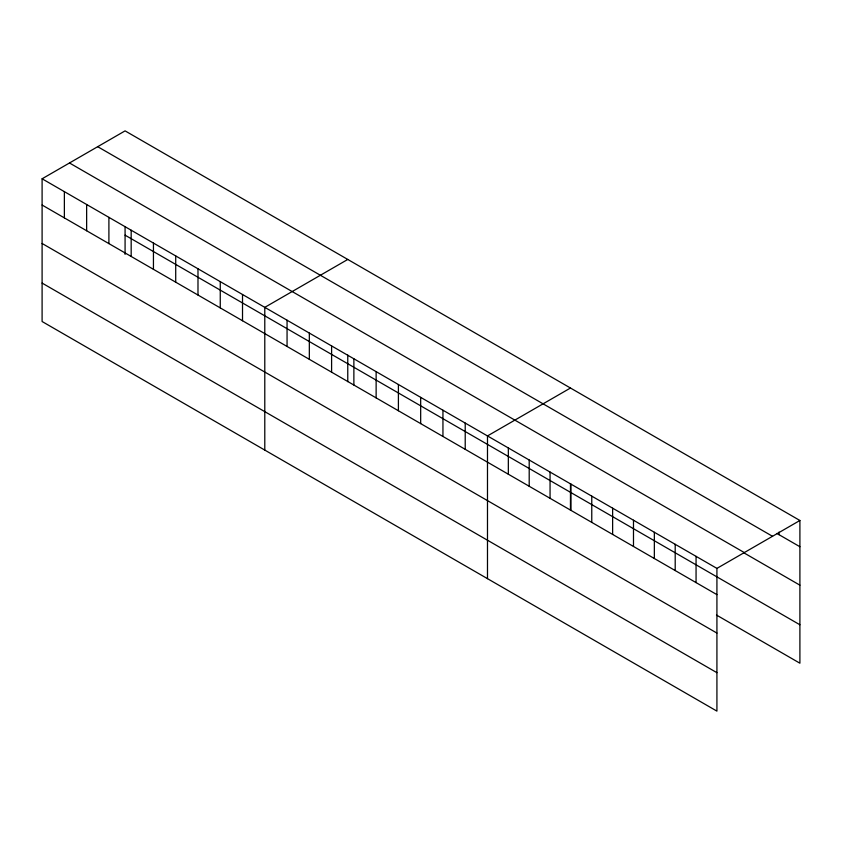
<?xml version="1.0" encoding="UTF-8"?>
<svg xmlns="http://www.w3.org/2000/svg" width="842" height="842" viewBox="0 0 842 842"><rect width="100%" height="100%" fill="white"/><g stroke="black" fill="none" stroke-linecap="round" stroke-linejoin="round"><path stroke-width="1.26" d="M42.1 178.788L716.921 568.392L716.921 711.122L42.1 321.518L42.1 178.788L125.079 130.878L799.9 520.482L799.9 663.212L716.468 615.039M347.767 259.452L264.788 307.362L264.788 450.081M570.466 388.025L487.486 435.924L487.486 578.654M716.921 568.392L799.9 520.482M776.85 533.428L799.9 546.732M97.693 146.687L772.514 536.291M69.486 162.98L744.307 552.584M743.918 552.847L799.9 585.169M125.079 235.171L799.9 624.775M42.1 205.038L716.921 594.641M42.1 243.475L716.921 633.079M42.1 283.08L716.921 672.684M779.039 532.07L779.039 534.691M696.06 556.351L696.06 582.601M675.2 544.311L675.2 570.56M654.35 532.27L654.35 558.52M633.489 520.219L633.489 546.469M612.629 508.179L612.629 534.428M591.768 496.138L591.768 522.387M570.918 484.097L570.918 510.347M570.466 483.645L570.466 510.241M550.058 472.057L550.058 498.306M529.197 460.016L529.197 486.266M508.336 447.965L508.336 474.225M465.216 423.073L465.216 449.323M442.945 410.212L442.945 436.461M420.674 397.361L420.674 423.61M398.403 384.499L398.403 410.749M376.132 371.648L376.132 397.898M353.872 358.787L353.872 385.036M347.767 355.071L347.767 381.679M331.601 345.925L331.601 372.175M309.33 333.074L309.33 359.323M287.059 320.213L287.059 346.462M242.517 294.5L242.517 320.749M220.257 281.649L220.257 307.898M197.986 268.787L197.986 295.037M175.715 255.926L175.715 282.175M153.444 243.075L153.444 269.324M131.173 230.213L131.173 256.463M125.079 226.509L125.079 254.389M108.902 217.362L108.902 243.612M86.642 204.501L86.642 230.75M64.371 191.65L64.371 217.899"/></g></svg>
